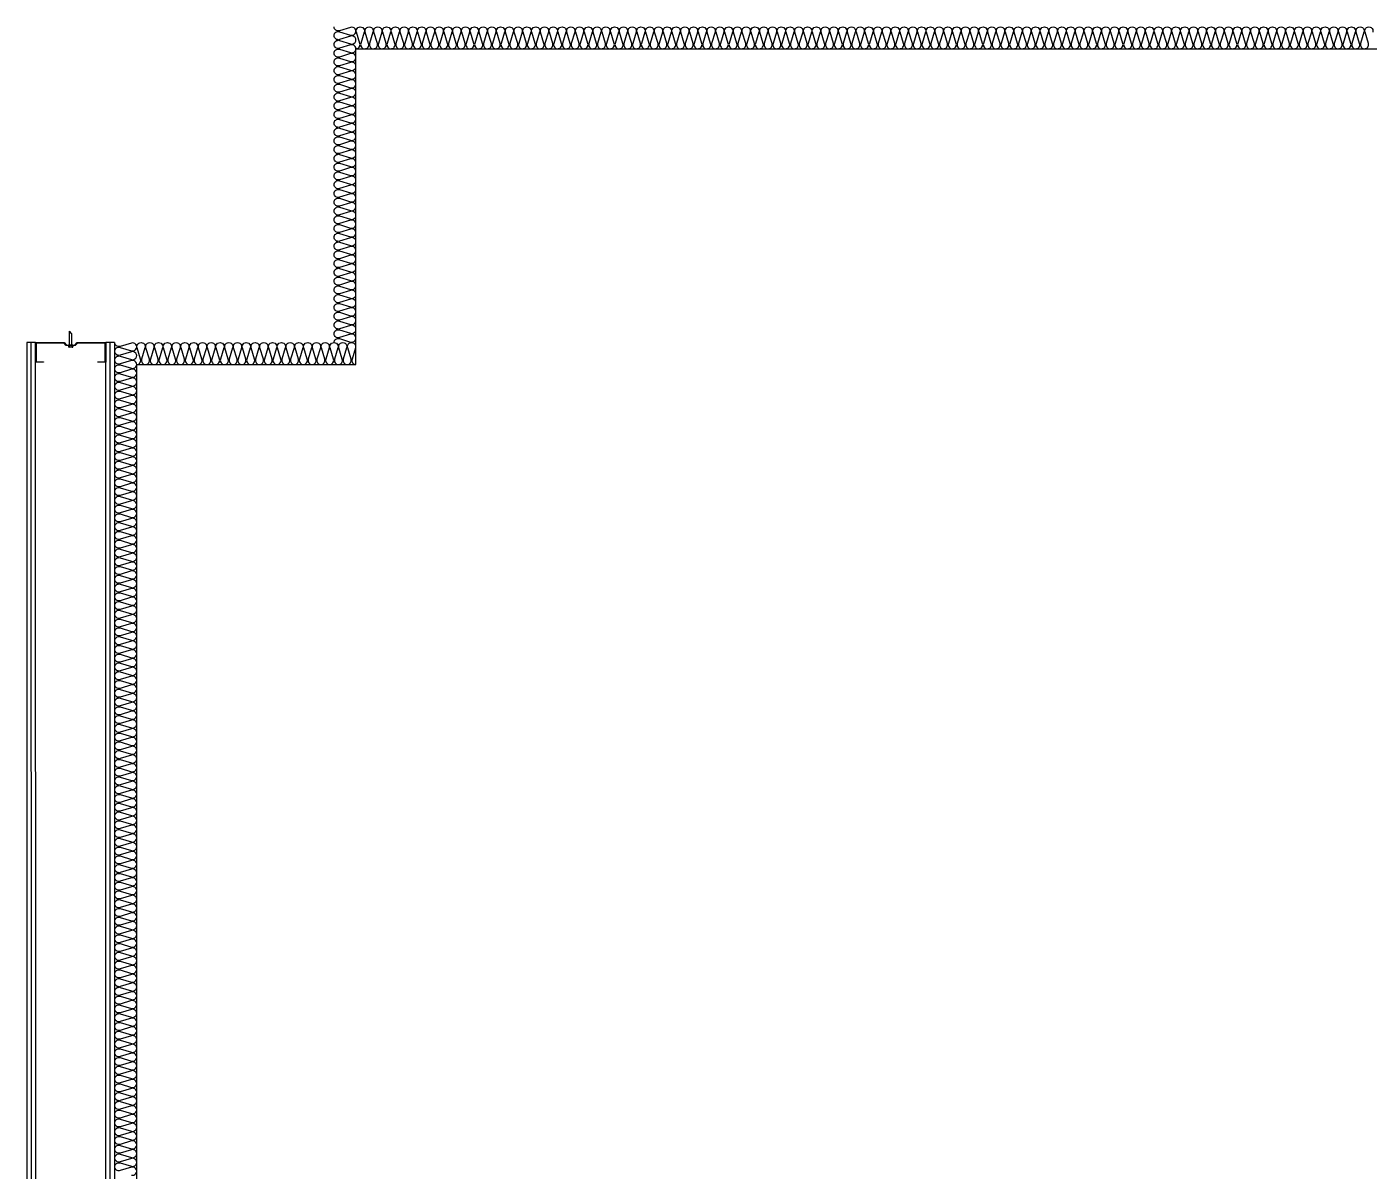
# Model space of a CAD drawing. Header units: millimetres. Extents: x 17311 to 801382, y -242618 to -104888.
# Drawn here: x 294860 to 297921, y -195669 to -193059 of the extents above; entities that cross this region are included whole.
import ezdxf

# ---------------------------------------------------------------- set-up
doc = ezdxf.new("R2010")
doc.units = ezdxf.units.MM
doc.header["$LTSCALE"] = 250
for name, color, linetype in [('8입면선', 8, 'Continuous'), ('A-WALL-D', 7, 'Continuous'), ('GAGAM-DT', 7, 'Continuous'), ('ISL', 251, 'Continuous'), ('입면', 7, 'Continuous')]:
    doc.layers.add(name, color=color, linetype=linetype)

# ---------------------------------------------------------------- blocks, each defined once
blk = doc.blocks.new('*U85')
at = {"layer": '8입면선', "color": 8}
for p, q in [((10, 0), (9.5, 4500)), ((190, 0), (189.5, 4500)), ((190, 10), (10, 10))]:
    blk.add_line(p, q, dxfattribs=at)
at = {"layer": 'A-WALL-D'}
for p, q in [((-0.5, 4500), (0, 0)), ((19.5, 4500), (-0.5, 4500)), ((20, 10), (19.5, 4500)), ((180, 10), (179.5, 4500)), ((199.5, 4500), (179.5, 4500)), ((199.5, 4500), (200, 0)), ((20, 0), (0, 0)), ((180, 20), (20, 20)), ((20, 0), (180, 0)), ((200, 0), (180, 0))]:
    blk.add_line(p, q, dxfattribs=at)
at = {"layer": 'GAGAM-DT', "color": 8}
for p, q in [((97.1, 4494.2), (97.1, 4525.6)), ((102.1, 4520.1), (97.1, 4525.6)), ((102.1, 4494.2), (102.1, 4520.1)), ((104.6, 4494.2), (94.7, 4494.2)), ((94.7, 4494.2), (94.7, 4490.7)), ((103.1, 4489.2), (96.2, 4489.2)), ((97.1, 4494.2), (97.1, 4489.2)), ((102.1, 4494.2), (102.1, 4489.2)), ((104.6, 4494.2), (104.6, 4490.7)), ((103.6, 30.8), (96.7, 30.8)), ((97.6, 25.8), (97.6, 30.8)), ((102.6, 25.8), (102.6, 30.8)), ((95.1, 25.8), (95.1, 29.3)), ((105.1, 25.8), (95.1, 25.8)), ((97.6, 25.8), (97.6, -5.6)), ((102.6, 25.8), (102.6, -0.1)), ((105.1, 25.8), (105.1, 29.3)), ((102.6, -0.1), (97.6, -5.6))]:
    blk.add_line(p, q, dxfattribs=at)
for centre, start, end in [((96.2, 4490.7), 180, 270), ((103.1, 4490.7), 270, 0), ((96.7, 29.3), 90, 180), ((103.6, 29.3), 0, 90)]:
    blk.add_arc(centre, 1.51, start, end, dxfattribs=at)
at = {"layer": '입면', "color": 6}
for p, q in [((19.5, 4455), (19.5, 4500)), ((19.5, 4500), (84.8, 4500)), ((84.8, 4500), (89.8, 4494.2)), ((109.2, 4494.2), (114.2, 4500)), ((114.2, 4500), (179.5, 4500)), ((179.5, 4500), (179.5, 4455)), ((84.3, 4498.8), (20.7, 4498.8)), ((20.7, 4498.8), (20.7, 4456.2)), ((89.3, 4493), (84.3, 4498.8)), ((109.7, 4493), (89.3, 4493)), ((89.8, 4494.2), (109.2, 4494.2)), ((114.7, 4498.8), (109.7, 4493)), ((178.3, 4498.8), (114.7, 4498.8)), ((178.3, 4456.2), (178.3, 4498.8)), ((37.3, 4455), (19.5, 4455)), ((20.7, 4456.2), (37.3, 4456.2)), ((37.3, 4456.2), (37.3, 4455)), ((161.7, 4455), (161.7, 4456.2)), ((161.7, 4456.2), (178.3, 4456.2)), ((179.5, 4455), (161.7, 4455)), ((37.8, 65), (20, 65)), ((20, 65), (20, 20)), ((21.2, 21.2), (21.2, 63.8)), ((21.2, 63.8), (37.8, 63.8)), ((37.8, 63.8), (37.8, 65)), ((180, 65), (162.2, 65)), ((162.2, 65), (162.2, 63.8)), ((162.2, 63.8), (178.8, 63.8)), ((178.8, 63.8), (178.8, 21.2)), ((180, 20), (180, 65)), ((20, 20), (85.3, 20)), ((84.8, 21.2), (21.2, 21.2)), ((89.8, 27), (84.8, 21.2)), ((85.3, 20), (90.3, 25.8)), ((110.2, 27), (89.8, 27)), ((90.3, 25.8), (109.7, 25.8)), ((109.7, 25.8), (114.7, 20)), ((115.2, 21.2), (110.2, 27)), ((114.7, 20), (180, 20)), ((178.8, 21.2), (115.2, 21.2))]:
    blk.add_line(p, q, dxfattribs=at)

msp = doc.modelspace()

# ---------------------------------------------------------------- linework, layer by layer
at = {"layer": 'ISL'}
for points in [[(295560.7, -193779.5, -0.509267), (295572.8, -193770.6), (295598.5, -193778.3, 1.372593), (295598.5, -193760.6), (295572.8, -193768.3, -0.509267), (295560.7, -193759.5, -0.509267), (295572.8, -193750.6), (295598.5, -193758.3, 1.372593), (295598.5, -193740.6), (295572.8, -193748.3, -0.509267), (295560.7, -193739.5, -0.509267), (295572.8, -193730.6), (295598.5, -193738.3, 1.372593), (295598.5, -193720.6), (295572.8, -193728.3, -0.509267), (295560.7, -193719.5, -0.509267), (295572.8, -193710.6), (295598.5, -193718.3, 1.372593), (295598.5, -193700.6), (295572.8, -193708.3, -0.509267), (295560.7, -193699.5, -0.509267), (295572.8, -193690.6), (295598.5, -193698.3, 1.372593), (295598.5, -193680.6), (295572.8, -193688.3, -0.509267), (295560.7, -193679.5, -0.509267), (295572.8, -193670.6), (295598.5, -193678.3, 1.372593), (295598.5, -193660.6), (295572.8, -193668.3, -0.509267), (295560.7, -193659.5, -0.509267), (295572.8, -193650.6), (295598.5, -193658.3, 1.372593), (295598.5, -193640.6), (295572.8, -193648.3, -0.509267), (295560.7, -193639.5, -0.509267), (295572.8, -193630.6), (295598.5, -193638.3, 1.372593), (295598.5, -193620.6), (295572.8, -193628.3, -0.509267), (295560.7, -193619.5, -0.509267), (295572.8, -193610.6), (295598.5, -193618.3, 1.372593), (295598.5, -193600.6), (295572.8, -193608.3, -0.509267), (295560.7, -193599.5, -0.509267), (295572.8, -193590.6), (295598.5, -193598.3, 1.372593), (295598.5, -193580.6), (295572.8, -193588.3, -0.509267), (295560.7, -193579.5, -0.509267), (295572.8, -193570.6), (295598.5, -193578.3, 1.372593), (295598.5, -193560.6), (295572.8, -193568.3, -0.509267), (295560.7, -193559.5, -0.509267), (295572.8, -193550.6), (295598.5, -193558.3, 1.372593), (295598.5, -193540.6), (295572.8, -193548.3, -0.509267), (295560.7, -193539.5, -0.509267), (295572.8, -193530.6), (295598.5, -193538.3, 1.372593), (295598.5, -193520.6), (295572.8, -193528.3, -0.509267), (295560.7, -193519.5, -0.509267), (295572.8, -193510.6), (295598.5, -193518.3, 1.372593), (295598.5, -193500.6), (295572.8, -193508.3, -0.509267), (295560.7, -193499.5, -0.509267), (295572.8, -193490.6), (295598.5, -193498.3, 1.372593), (295598.5, -193480.6), (295572.8, -193488.3, -0.509267), (295560.7, -193479.5, -0.509267), (295572.8, -193470.6), (295598.5, -193478.3, 1.372593), (295598.5, -193460.6), (295572.8, -193468.3, -0.509267), (295560.7, -193459.5, -0.509267), (295572.8, -193450.6), (295598.5, -193458.3, 1.372593), (295598.5, -193440.6), (295572.8, -193448.3, -0.509267), (295560.7, -193439.5, -0.509267), (295572.8, -193430.6), (295598.5, -193438.3, 1.372593), (295598.5, -193420.6), (295572.8, -193428.3, -0.509267), (295560.7, -193419.5, -0.509267), (295572.8, -193410.6), (295598.5, -193418.3, 1.372593), (295598.5, -193400.6), (295572.8, -193408.3, -0.509267), (295560.7, -193399.5, -0.509267), (295572.8, -193390.6), (295598.5, -193398.3, 1.372593), (295598.5, -193380.6), (295572.8, -193388.3, -0.509267), (295560.7, -193379.5, -0.509267), (295572.8, -193370.6), (295598.5, -193378.3, 1.372593), (295598.5, -193360.6), (295572.8, -193368.3, -0.509267), (295560.7, -193359.5, -0.509267), (295572.8, -193350.6), (295598.5, -193358.3, 1.372593), (295598.5, -193340.6), (295572.8, -193348.3, -0.509267), (295560.7, -193339.5, -0.509267), (295572.8, -193330.6), (295598.5, -193338.3, 1.372593), (295598.5, -193320.6), (295572.8, -193328.3, -0.509267), (295560.7, -193319.5, -0.509267), (295572.8, -193310.6), (295598.5, -193318.3, 1.372593), (295598.5, -193300.6), (295572.8, -193308.3, -0.509267), (295560.7, -193299.5, -0.509267), (295572.8, -193290.6), (295598.5, -193298.3, 1.372593), (295598.5, -193280.6), (295572.8, -193288.3, -0.509267), (295560.7, -193279.5, -0.509267), (295572.8, -193270.6), (295598.5, -193278.3, 1.372593), (295598.5, -193260.6), (295572.8, -193268.3, -0.509267), (295560.7, -193259.5, -0.509267), (295572.8, -193250.6), (295598.5, -193258.3, 1.372593), (295598.5, -193240.6), (295572.8, -193248.3, -0.509267), (295560.7, -193239.5, -0.509267), (295572.8, -193230.6), (295598.5, -193238.3, 1.372593), (295598.5, -193220.6), (295572.8, -193228.3, -0.509267), (295560.7, -193219.5, -0.509267), (295572.8, -193210.6), (295598.5, -193218.3, 1.372593), (295598.5, -193200.6), (295572.8, -193208.3, -0.509267), (295560.7, -193199.5, -0.509267), (295572.8, -193190.6), (295598.5, -193198.3, 1.372593), (295598.5, -193180.6), (295572.8, -193188.3, -0.509267), (295560.7, -193179.5, -0.509267), (295572.8, -193170.6), (295598.5, -193178.3, 1.372593), (295598.5, -193160.6), (295572.8, -193168.3, -0.509267), (295560.7, -193159.5, -0.509267), (295572.8, -193150.6), (295598.5, -193158.3, 1.372593), (295598.5, -193140.6), (295572.8, -193148.3, -0.509267), (295560.7, -193139.5, -0.509267), (295572.8, -193130.6), (295598.5, -193138.3, 1.372593), (295598.5, -193120.6), (295572.8, -193128.3, -0.509267), (295560.7, -193119.5, -0.509267), (295572.8, -193110.6), (295598.5, -193118.3, 1.372593), (295598.5, -193100.6), (295572.8, -193108.3, -0.509267), (295560.7, -193099.5, -0.509267), (295572.8, -193090.6), (295598.5, -193098.3, 1.372593), (295598.5, -193080.6), (295572.8, -193088.3, -0.509267), (295560.7, -193079.5, -0.509267), (295572.8, -193070.6), (295598.5, -193078.3, 1.372593), (295598.5, -193060.6), (295572.8, -193068.3, -0.509267), (295560.7, -193059.5)], [(295610.7, -193109.5, 0.509267), (295619.5, -193097.4), (295611.8, -193071.6, -1.372593), (295629.5, -193071.6), (295621.8, -193097.4, 0.509267), (295630.7, -193109.5, 0.509267), (295639.5, -193097.4), (295631.8, -193071.6, -1.372593), (295649.5, -193071.6), (295641.8, -193097.4, 0.509267), (295650.7, -193109.5, 0.509267), (295659.5, -193097.4), (295651.8, -193071.6, -1.372593), (295669.5, -193071.6), (295661.8, -193097.4, 0.509267), (295670.7, -193109.5, 0.509267), (295679.5, -193097.4), (295671.8, -193071.6, -1.372593), (295689.5, -193071.6), (295681.8, -193097.4, 0.509267), (295690.7, -193109.5, 0.509267), (295699.5, -193097.4), (295691.8, -193071.6, -1.372593), (295709.5, -193071.6), (295701.8, -193097.4, 0.509267), (295710.7, -193109.5, 0.509267), (295719.5, -193097.4), (295711.8, -193071.6, -1.372593), (295729.5, -193071.6), (295721.8, -193097.4, 0.509267), (295730.7, -193109.5, 0.509267), (295739.5, -193097.4), (295731.8, -193071.6, -1.372593), (295749.5, -193071.6), (295741.8, -193097.4, 0.509267), (295750.7, -193109.5, 0.509267), (295759.5, -193097.4), (295751.8, -193071.6, -1.372593), (295769.5, -193071.6), (295761.8, -193097.4, 0.509267), (295770.7, -193109.5, 0.509267), (295779.5, -193097.4), (295771.8, -193071.6, -1.372593), (295789.5, -193071.6), (295781.8, -193097.4, 0.509267), (295790.7, -193109.5, 0.509267), (295799.5, -193097.4), (295791.8, -193071.6, -1.372593), (295809.5, -193071.6), (295801.8, -193097.4, 0.509267), (295810.7, -193109.5, 0.509267), (295819.5, -193097.4), (295811.8, -193071.6, -1.372593), (295829.5, -193071.6), (295821.8, -193097.4, 0.509267), (295830.7, -193109.5, 0.509267), (295839.5, -193097.4), (295831.8, -193071.6, -1.372593), (295849.5, -193071.6), (295841.8, -193097.4, 0.509267), (295850.7, -193109.5, 0.509267), (295859.5, -193097.4), (295851.8, -193071.6, -1.372593), (295869.5, -193071.6), (295861.8, -193097.4, 0.509267), (295870.7, -193109.5, 0.509267), (295879.5, -193097.4), (295871.8, -193071.6, -1.372593), (295889.5, -193071.6), (295881.8, -193097.4, 0.509267), (295890.7, -193109.5, 0.509267), (295899.5, -193097.4), (295891.8, -193071.6, -1.372593), (295909.5, -193071.6), (295901.8, -193097.4, 0.509267), (295910.7, -193109.5, 0.509267), (295919.5, -193097.4), (295911.8, -193071.6, -1.372593), (295929.5, -193071.6), (295921.8, -193097.4, 0.509267), (295930.7, -193109.5, 0.509267), (295939.5, -193097.4), (295931.8, -193071.6, -1.372593), (295949.5, -193071.6), (295941.8, -193097.4, 0.509267), (295950.7, -193109.5, 0.509267), (295959.5, -193097.4), (295951.8, -193071.6, -1.372593), (295969.5, -193071.6), (295961.8, -193097.4, 0.509267), (295970.7, -193109.5, 0.509267), (295979.5, -193097.4), (295971.8, -193071.6, -1.372593), (295989.5, -193071.6), (295981.8, -193097.4, 0.509267), (295990.7, -193109.5, 0.509267), (295999.5, -193097.4), (295991.8, -193071.6, -1.372593), (296009.5, -193071.6), (296001.8, -193097.4, 0.509267), (296010.7, -193109.5, 0.509267), (296019.5, -193097.4), (296011.8, -193071.6, -1.372593), (296029.5, -193071.6), (296021.8, -193097.4, 0.509267), (296030.7, -193109.5, 0.509267), (296039.5, -193097.4), (296031.8, -193071.6, -1.372593), (296049.5, -193071.6), (296041.8, -193097.4, 0.509267), (296050.7, -193109.5, 0.509267), (296059.5, -193097.4), (296051.8, -193071.6, -1.372593), (296069.5, -193071.6), (296061.8, -193097.4, 0.509267), (296070.7, -193109.5, 0.509267), (296079.5, -193097.4), (296071.8, -193071.6, -1.372593), (296089.5, -193071.6), (296081.8, -193097.4, 0.509267), (296090.7, -193109.5, 0.509267), (296099.5, -193097.4), (296091.8, -193071.6, -1.372593), (296109.5, -193071.6), (296101.8, -193097.4, 0.509267), (296110.7, -193109.5, 0.509267), (296119.5, -193097.4), (296111.8, -193071.6, -1.372593), (296129.5, -193071.6), (296121.8, -193097.4, 0.509267), (296130.7, -193109.5, 0.509267), (296139.5, -193097.4), (296131.8, -193071.6, -1.372593), (296149.5, -193071.6), (296141.8, -193097.4, 0.509267), (296150.7, -193109.5, 0.509267), (296159.5, -193097.4), (296151.8, -193071.6, -1.372593), (296169.5, -193071.6), (296161.8, -193097.4, 0.509267), (296170.7, -193109.5, 0.509267), (296179.5, -193097.4), (296171.8, -193071.6, -1.372593), (296189.5, -193071.6), (296181.8, -193097.4, 0.509267), (296190.7, -193109.5, 0.509267), (296199.5, -193097.4), (296191.8, -193071.6, -1.372593), (296209.5, -193071.6), (296201.8, -193097.4, 0.509267), (296210.7, -193109.5, 0.509267), (296219.5, -193097.4), (296211.8, -193071.6, -1.372593), (296229.5, -193071.6), (296221.8, -193097.4, 0.509267), (296230.7, -193109.5, 0.509267), (296239.5, -193097.4), (296231.8, -193071.6, -1.372593), (296249.5, -193071.6), (296241.8, -193097.4, 0.509267), (296250.7, -193109.5, 0.509267), (296259.5, -193097.4), (296251.8, -193071.6, -1.372593), (296269.5, -193071.6), (296261.8, -193097.4, 0.509267), (296270.7, -193109.5, 0.509267), (296279.5, -193097.4), (296271.8, -193071.6, -1.372593), (296289.5, -193071.6), (296281.8, -193097.4, 0.509267), (296290.7, -193109.5, 0.509267), (296299.5, -193097.4), (296291.8, -193071.6, -1.372593), (296309.5, -193071.6), (296301.8, -193097.4, 0.509267), (296310.7, -193109.5, 0.509267), (296319.5, -193097.4), (296311.8, -193071.6, -1.372593), (296329.5, -193071.6), (296321.8, -193097.4, 0.509267), (296330.7, -193109.5, 0.509267), (296339.5, -193097.4), (296331.8, -193071.6, -1.372593), (296349.5, -193071.6), (296341.8, -193097.4, 0.509267), (296350.7, -193109.5, 0.509267), (296359.5, -193097.4), (296351.8, -193071.6, -1.372593), (296369.5, -193071.6), (296361.8, -193097.4, 0.509267), (296370.7, -193109.5, 0.509267), (296379.5, -193097.4), (296371.8, -193071.6, -1.372593), (296389.5, -193071.6), (296381.8, -193097.4, 0.509267), (296390.7, -193109.5, 0.509267), (296399.5, -193097.4), (296391.8, -193071.6, -1.372593), (296409.5, -193071.6), (296401.8, -193097.4, 0.509267), (296410.7, -193109.5, 0.509267), (296419.5, -193097.4), (296411.8, -193071.6, -1.372593), (296429.5, -193071.6), (296421.8, -193097.4, 0.509267), (296430.7, -193109.5, 0.509267), (296439.5, -193097.4), (296431.8, -193071.6, -1.372593), (296449.5, -193071.6), (296441.8, -193097.4, 0.509267), (296450.7, -193109.5, 0.509267), (296459.5, -193097.4), (296451.8, -193071.6, -1.372593), (296469.5, -193071.6), (296461.8, -193097.4, 0.509267), (296470.7, -193109.5, 0.509267), (296479.5, -193097.4), (296471.8, -193071.6, -1.372593), (296489.5, -193071.6), (296481.8, -193097.4, 0.509267), (296490.7, -193109.5, 0.509267), (296499.5, -193097.4), (296491.8, -193071.6, -1.372593), (296509.5, -193071.6), (296501.8, -193097.4, 0.509267), (296510.7, -193109.5, 0.509267), (296519.5, -193097.4), (296511.8, -193071.6, -1.372593), (296529.5, -193071.6), (296521.8, -193097.4, 0.509267), (296530.7, -193109.5, 0.509267), (296539.5, -193097.4), (296531.8, -193071.6, -1.372593), (296549.5, -193071.6), (296541.8, -193097.4, 0.509267), (296550.7, -193109.5, 0.509267), (296559.5, -193097.4), (296551.8, -193071.6, -1.372593), (296569.5, -193071.6), (296561.8, -193097.4, 0.509267), (296570.7, -193109.5, 0.509267), (296579.5, -193097.4), (296571.8, -193071.6, -1.372593), (296589.5, -193071.6), (296581.8, -193097.4, 0.509267), (296590.7, -193109.5, 0.509267), (296599.5, -193097.4), (296591.8, -193071.6, -1.372593), (296609.5, -193071.6), (296601.8, -193097.4, 0.509267), (296610.7, -193109.5, 0.509267), (296619.5, -193097.4), (296611.8, -193071.6, -1.372593), (296629.5, -193071.6), (296621.8, -193097.4, 0.509267), (296630.7, -193109.5, 0.509267), (296639.5, -193097.4), (296631.8, -193071.6, -1.372593), (296649.5, -193071.6), (296641.8, -193097.4, 0.509267), (296650.7, -193109.5, 0.509267), (296659.5, -193097.4), (296651.8, -193071.6, -1.372593), (296669.5, -193071.6), (296661.8, -193097.4, 0.509267), (296670.7, -193109.5, 0.509267), (296679.5, -193097.4), (296671.8, -193071.6, -1.372593), (296689.5, -193071.6), (296681.8, -193097.4, 0.509267), (296690.7, -193109.5, 0.509267), (296699.5, -193097.4), (296691.8, -193071.6, -1.372593), (296709.5, -193071.6), (296701.8, -193097.4, 0.509267), (296710.7, -193109.5, 0.509267), (296719.5, -193097.4), (296711.8, -193071.6, -1.372593), (296729.5, -193071.6), (296721.8, -193097.4, 0.509267), (296730.7, -193109.5, 0.509267), (296739.5, -193097.4), (296731.8, -193071.6, -1.372593), (296749.5, -193071.6), (296741.8, -193097.4, 0.509267), (296750.7, -193109.5, 0.509267), (296759.5, -193097.4), (296751.8, -193071.6, -1.372593), (296769.5, -193071.6), (296761.8, -193097.4, 0.509267), (296770.7, -193109.5, 0.509267), (296779.5, -193097.4), (296771.8, -193071.6, -1.372593), (296789.5, -193071.6), (296781.8, -193097.4, 0.509267), (296790.7, -193109.5, 0.509267), (296799.5, -193097.4), (296791.8, -193071.6, -1.372593), (296809.5, -193071.6), (296801.8, -193097.4, 0.509267), (296810.7, -193109.5, 0.509267), (296819.5, -193097.4), (296811.8, -193071.6, -1.372593), (296829.5, -193071.6), (296821.8, -193097.4, 0.509267), (296830.7, -193109.5, 0.509267), (296839.5, -193097.4), (296831.8, -193071.6, -1.372593), (296849.5, -193071.6), (296841.8, -193097.4, 0.509267), (296850.7, -193109.5, 0.509267), (296859.5, -193097.4), (296851.8, -193071.6, -1.372593), (296869.5, -193071.6), (296861.8, -193097.4, 0.509267), (296870.7, -193109.5, 0.509267), (296879.5, -193097.4), (296871.8, -193071.6, -1.372593), (296889.5, -193071.6), (296881.8, -193097.4, 0.509267), (296890.7, -193109.5, 0.509267), (296899.5, -193097.4), (296891.8, -193071.6, -1.372593), (296909.5, -193071.6), (296901.8, -193097.4, 0.509267), (296910.7, -193109.5, 0.509267), (296919.5, -193097.4), (296911.8, -193071.6, -1.372593), (296929.5, -193071.6), (296921.8, -193097.4, 0.509267), (296930.7, -193109.5, 0.509267), (296939.5, -193097.4), (296931.8, -193071.6, -1.372593), (296949.5, -193071.6), (296941.8, -193097.4, 0.509267), (296950.7, -193109.5, 0.509267), (296959.5, -193097.4), (296951.8, -193071.6, -1.372593), (296969.5, -193071.6), (296961.8, -193097.4, 0.509267), (296970.7, -193109.5, 0.509267), (296979.5, -193097.4), (296971.8, -193071.6, -1.372593), (296989.5, -193071.6), (296981.8, -193097.4, 0.509267), (296990.7, -193109.5, 0.509267), (296999.5, -193097.4), (296991.8, -193071.6, -1.372593), (297009.5, -193071.6), (297001.8, -193097.4, 0.509267), (297010.7, -193109.5, 0.509267), (297019.5, -193097.4), (297011.8, -193071.6, -1.372593), (297029.5, -193071.6), (297021.8, -193097.4, 0.509267), (297030.7, -193109.5, 0.509267), (297039.5, -193097.4), (297031.8, -193071.6, -1.372593), (297049.5, -193071.6), (297041.8, -193097.4, 0.509267), (297050.7, -193109.5, 0.509267), (297059.5, -193097.4), (297051.8, -193071.6, -1.372593), (297069.5, -193071.6), (297061.8, -193097.4, 0.509267), (297070.7, -193109.5, 0.509267), (297079.5, -193097.4), (297071.8, -193071.6, -1.372593), (297089.5, -193071.6), (297081.8, -193097.4, 0.509267), (297090.7, -193109.5, 0.509267), (297099.5, -193097.4), (297091.8, -193071.6, -1.372593), (297109.5, -193071.6), (297101.8, -193097.4, 0.509267), (297110.7, -193109.5, 0.509267), (297119.5, -193097.4), (297111.8, -193071.6, -1.372593), (297129.5, -193071.6), (297121.8, -193097.4, 0.509267), (297130.7, -193109.5, 0.509267), (297139.5, -193097.4), (297131.8, -193071.6, -1.372593), (297149.5, -193071.6), (297141.8, -193097.4, 0.509267), (297150.7, -193109.5, 0.509267), (297159.5, -193097.4), (297151.8, -193071.6, -1.372593), (297169.5, -193071.6), (297161.8, -193097.4, 0.509267), (297170.7, -193109.5, 0.509267), (297179.5, -193097.4), (297171.8, -193071.6, -1.372593), (297189.5, -193071.6), (297181.8, -193097.4, 0.509267), (297190.7, -193109.5, 0.509267), (297199.5, -193097.4), (297191.8, -193071.6, -1.372593), (297209.5, -193071.6), (297201.8, -193097.4, 0.509267), (297210.7, -193109.5, 0.509267), (297219.5, -193097.4), (297211.8, -193071.6, -1.372593), (297229.5, -193071.6), (297221.8, -193097.4, 0.509267), (297230.7, -193109.5, 0.509267), (297239.5, -193097.4), (297231.8, -193071.6, -1.372593), (297249.5, -193071.6), (297241.8, -193097.4, 0.509267), (297250.7, -193109.5, 0.509267), (297259.5, -193097.4), (297251.8, -193071.6, -1.372593), (297269.5, -193071.6), (297261.8, -193097.4, 0.509267), (297270.7, -193109.5, 0.509267), (297279.5, -193097.4), (297271.8, -193071.6, -1.372593), (297289.5, -193071.6), (297281.8, -193097.4, 0.509267), (297290.7, -193109.5, 0.509267), (297299.5, -193097.4), (297291.8, -193071.6, -1.372593), (297309.5, -193071.6), (297301.8, -193097.4, 0.509267), (297310.7, -193109.5, 0.509267), (297319.5, -193097.4), (297311.8, -193071.6, -1.372593), (297329.5, -193071.6), (297321.8, -193097.4, 0.509267), (297330.7, -193109.5, 0.509267), (297339.5, -193097.4), (297331.8, -193071.6, -1.372593), (297349.5, -193071.6), (297341.8, -193097.4, 0.509267), (297350.7, -193109.5, 0.509267), (297359.5, -193097.4), (297351.8, -193071.6, -1.372593), (297369.5, -193071.6), (297361.8, -193097.4, 0.509267), (297370.7, -193109.5, 0.509267), (297379.5, -193097.4), (297371.8, -193071.6, -1.372593), (297389.5, -193071.6), (297381.8, -193097.4, 0.509267), (297390.7, -193109.5, 0.509267), (297399.5, -193097.4), (297391.8, -193071.6, -1.372593), (297409.5, -193071.6), (297401.8, -193097.4, 0.509267), (297410.7, -193109.5, 0.509267), (297419.5, -193097.4), (297411.8, -193071.6, -1.372593), (297429.5, -193071.6), (297421.8, -193097.4, 0.509267), (297430.7, -193109.5, 0.509267), (297439.5, -193097.4), (297431.8, -193071.6, -1.372593), (297449.5, -193071.6), (297441.8, -193097.4, 0.509267), (297450.7, -193109.5, 0.509267), (297459.5, -193097.4), (297451.8, -193071.6, -1.372593), (297469.5, -193071.6), (297461.8, -193097.4, 0.509267), (297470.7, -193109.5, 0.509267), (297479.5, -193097.4), (297471.8, -193071.6, -1.372593), (297489.5, -193071.6), (297481.8, -193097.4, 0.509267), (297490.7, -193109.5, 0.509267), (297499.5, -193097.4), (297491.8, -193071.6, -1.372593), (297509.5, -193071.6), (297501.8, -193097.4, 0.509267), (297510.7, -193109.5, 0.509267), (297519.5, -193097.4), (297511.8, -193071.6, -1.372593), (297529.5, -193071.6), (297521.8, -193097.4, 0.509267), (297530.7, -193109.5, 0.509267), (297539.5, -193097.4), (297531.8, -193071.6, -1.372593), (297549.5, -193071.6), (297541.8, -193097.4, 0.509267), (297550.7, -193109.5, 0.509267), (297559.5, -193097.4), (297551.8, -193071.6, -1.372593), (297569.5, -193071.6), (297561.8, -193097.4, 0.509267), (297570.7, -193109.5, 0.509267), (297579.5, -193097.4), (297571.8, -193071.6, -1.372593), (297589.5, -193071.6), (297581.8, -193097.4, 0.509267), (297590.7, -193109.5, 0.509267), (297599.5, -193097.4), (297591.8, -193071.6, -1.372593), (297609.5, -193071.6), (297601.8, -193097.4, 0.509267), (297610.7, -193109.5, 0.509267), (297619.5, -193097.4), (297611.8, -193071.6, -1.372593), (297629.5, -193071.6), (297621.8, -193097.4, 0.509267), (297630.7, -193109.5, 0.509267), (297639.5, -193097.4), (297631.8, -193071.6, -1.372593), (297649.5, -193071.6), (297641.8, -193097.4, 0.509267), (297650.7, -193109.5, 0.509267), (297659.5, -193097.4), (297651.8, -193071.6, -1.372593), (297669.5, -193071.6), (297661.8, -193097.4, 0.509267), (297670.7, -193109.5, 0.509267), (297679.5, -193097.4), (297671.8, -193071.6, -1.372593), (297689.5, -193071.6), (297681.8, -193097.4, 0.509267), (297690.7, -193109.5, 0.509267), (297699.5, -193097.4), (297691.8, -193071.6, -1.372593), (297709.5, -193071.6), (297701.8, -193097.4, 0.509267), (297710.7, -193109.5, 0.509267), (297719.5, -193097.4), (297711.8, -193071.6, -1.372593), (297729.5, -193071.6), (297721.8, -193097.4, 0.509267), (297730.7, -193109.5, 0.509267), (297739.5, -193097.4), (297731.8, -193071.6, -1.372593), (297749.5, -193071.6), (297741.8, -193097.4, 0.509267), (297750.7, -193109.5, 0.509267), (297759.5, -193097.4), (297751.8, -193071.6, -1.372593), (297769.5, -193071.6), (297761.8, -193097.4, 0.509267), (297770.7, -193109.5, 0.509267), (297779.5, -193097.4), (297771.8, -193071.6, -1.372593), (297789.5, -193071.6), (297781.8, -193097.4, 0.509267), (297790.7, -193109.5, 0.509267), (297799.5, -193097.4), (297791.8, -193071.6, -1.372593), (297809.5, -193071.6), (297801.8, -193097.4, 0.509267), (297810.7, -193109.5, 0.509267), (297819.5, -193097.4), (297811.8, -193071.6, -1.372593), (297829.5, -193071.6), (297821.8, -193097.4, 0.509267), (297830.7, -193109.5, 0.509267), (297839.5, -193097.4), (297831.8, -193071.6, -1.372593), (297849.5, -193071.6), (297841.8, -193097.4, 0.509267), (297850.7, -193109.5, 0.509267), (297859.5, -193097.4), (297851.8, -193071.6, -1.372593), (297869.5, -193071.6), (297861.8, -193097.4, 0.509267), (297870.7, -193109.5, 0.509267), (297879.5, -193097.4), (297871.8, -193071.6, -1.372593), (297889.5, -193071.6), (297881.8, -193097.4, 0.509267), (297890.7, -193109.5, 0.509267), (297899.5, -193097.4), (297891.8, -193071.6, -1.372593), (297909.5, -193071.6), (297901.8, -193097.4, 0.509267), (297910.7, -193109.5, 0.509267), (297919.5, -193097.4), (297911.8, -193071.6, -1.372593), (297929.5, -193071.6)], [(295098.5, -195678.3, 1.372593), (295098.5, -195660.6), (295072.8, -195668.3, -0.509267), (295060.7, -195659.5, -0.509267), (295072.8, -195650.6), (295098.5, -195658.3, 1.372593), (295098.5, -195640.6), (295072.8, -195648.3, -0.509267), (295060.7, -195639.5, -0.509267), (295072.8, -195630.6), (295098.5, -195638.3, 1.372593), (295098.5, -195620.6), (295072.8, -195628.3, -0.509267), (295060.7, -195619.5, -0.509267), (295072.8, -195610.6), (295098.5, -195618.3, 1.372593), (295098.5, -195600.6), (295072.8, -195608.3, -0.509267), (295060.7, -195599.5, -0.509267), (295072.8, -195590.6), (295098.5, -195598.3, 1.372593), (295098.5, -195580.6), (295072.8, -195588.3, -0.509267), (295060.7, -195579.5, -0.509267), (295072.8, -195570.6), (295098.5, -195578.3, 1.372593), (295098.5, -195560.6), (295072.8, -195568.3, -0.509267), (295060.7, -195559.5, -0.509267), (295072.8, -195550.6), (295098.5, -195558.3, 1.372593), (295098.5, -195540.6), (295072.8, -195548.3, -0.509267), (295060.7, -195539.5, -0.509267), (295072.8, -195530.6), (295098.5, -195538.3, 1.372593), (295098.5, -195520.6), (295072.8, -195528.3, -0.509267), (295060.7, -195519.5, -0.509267), (295072.8, -195510.6), (295098.5, -195518.3, 1.372593), (295098.5, -195500.6), (295072.8, -195508.3, -0.509267), (295060.7, -195499.5, -0.509267), (295072.8, -195490.6), (295098.5, -195498.3, 1.372593), (295098.5, -195480.6), (295072.8, -195488.3, -0.509267), (295060.7, -195479.5, -0.509267), (295072.8, -195470.6), (295098.5, -195478.3, 1.372593), (295098.5, -195460.6), (295072.8, -195468.3, -0.509267), (295060.7, -195459.5, -0.509267), (295072.8, -195450.6), (295098.5, -195458.3, 1.372593), (295098.5, -195440.6), (295072.8, -195448.3, -0.509267), (295060.7, -195439.5, -0.509267), (295072.8, -195430.6), (295098.5, -195438.3, 1.372593), (295098.5, -195420.6), (295072.8, -195428.3, -0.509267), (295060.7, -195419.5, -0.509267), (295072.8, -195410.6), (295098.5, -195418.3, 1.372593), (295098.5, -195400.6), (295072.8, -195408.3, -0.509267), (295060.7, -195399.5, -0.509267), (295072.8, -195390.6), (295098.5, -195398.3, 1.372593), (295098.5, -195380.6), (295072.8, -195388.3, -0.509267), (295060.7, -195379.5, -0.509267), (295072.8, -195370.6), (295098.5, -195378.3, 1.372593), (295098.5, -195360.6), (295072.8, -195368.3, -0.509267), (295060.7, -195359.5, -0.509267), (295072.8, -195350.6), (295098.5, -195358.3, 1.372593), (295098.5, -195340.6), (295072.8, -195348.3, -0.509267), (295060.7, -195339.5, -0.509267), (295072.8, -195330.6), (295098.5, -195338.3, 1.372593), (295098.5, -195320.6), (295072.8, -195328.3, -0.509267), (295060.7, -195319.5, -0.509267), (295072.8, -195310.6), (295098.5, -195318.3, 1.372593), (295098.5, -195300.6), (295072.8, -195308.3, -0.509267), (295060.7, -195299.5, -0.509267), (295072.8, -195290.6), (295098.5, -195298.3, 1.372593), (295098.5, -195280.6), (295072.8, -195288.3, -0.509267), (295060.7, -195279.5, -0.509267), (295072.8, -195270.6), (295098.5, -195278.3, 1.372593), (295098.5, -195260.6), (295072.8, -195268.3, -0.509267), (295060.7, -195259.5, -0.509267), (295072.8, -195250.6), (295098.5, -195258.3, 1.372593), (295098.5, -195240.6), (295072.8, -195248.3, -0.509267), (295060.7, -195239.5, -0.509267), (295072.8, -195230.6), (295098.5, -195238.3, 1.372593), (295098.5, -195220.6), (295072.8, -195228.3, -0.509267), (295060.7, -195219.5, -0.509267), (295072.8, -195210.6), (295098.5, -195218.3, 1.372593), (295098.5, -195200.6), (295072.8, -195208.3, -0.509267), (295060.7, -195199.5, -0.509267), (295072.8, -195190.6), (295098.5, -195198.3, 1.372593), (295098.5, -195180.6), (295072.8, -195188.3, -0.509267), (295060.7, -195179.5, -0.509267), (295072.8, -195170.6), (295098.5, -195178.3, 1.372593), (295098.5, -195160.6), (295072.8, -195168.3, -0.509267), (295060.7, -195159.5, -0.509267), (295072.8, -195150.6), (295098.5, -195158.3, 1.372593), (295098.5, -195140.6), (295072.8, -195148.3, -0.509267), (295060.7, -195139.5, -0.509267), (295072.8, -195130.6), (295098.5, -195138.3, 1.372593), (295098.5, -195120.6), (295072.8, -195128.3, -0.509267), (295060.7, -195119.5, -0.509267), (295072.8, -195110.6), (295098.5, -195118.3, 1.372593), (295098.5, -195100.6), (295072.8, -195108.3, -0.509267), (295060.7, -195099.5, -0.509267), (295072.8, -195090.6), (295098.5, -195098.3, 1.372593), (295098.5, -195080.6), (295072.8, -195088.3, -0.509267), (295060.7, -195079.5, -0.509267), (295072.8, -195070.6), (295098.5, -195078.3, 1.372593), (295098.5, -195060.6), (295072.8, -195068.3, -0.509267), (295060.7, -195059.5, -0.509267), (295072.8, -195050.6), (295098.5, -195058.3, 1.372593), (295098.5, -195040.6), (295072.8, -195048.3, -0.509267), (295060.7, -195039.5, -0.509267), (295072.8, -195030.6), (295098.5, -195038.3, 1.372593), (295098.5, -195020.6), (295072.8, -195028.3, -0.509267), (295060.7, -195019.5, -0.509267), (295072.8, -195010.6), (295098.5, -195018.3, 1.372593), (295098.5, -195000.6), (295072.8, -195008.3, -0.509267), (295060.7, -194999.5, -0.509267), (295072.8, -194990.6), (295098.5, -194998.3, 1.372593), (295098.5, -194980.6), (295072.8, -194988.3, -0.509267), (295060.7, -194979.5, -0.509267), (295072.8, -194970.6), (295098.5, -194978.3, 1.372593), (295098.5, -194960.6), (295072.8, -194968.3, -0.509267), (295060.7, -194959.5, -0.509267), (295072.8, -194950.6), (295098.5, -194958.3, 1.372593), (295098.5, -194940.6), (295072.8, -194948.3, -0.509267), (295060.7, -194939.5, -0.509267), (295072.8, -194930.6), (295098.5, -194938.3, 1.372593), (295098.5, -194920.6), (295072.8, -194928.3, -0.509267), (295060.7, -194919.5, -0.509267), (295072.8, -194910.6), (295098.5, -194918.3, 1.372593), (295098.5, -194900.6), (295072.8, -194908.3, -0.509267), (295060.7, -194899.5, -0.509267), (295072.8, -194890.6), (295098.5, -194898.3, 1.372593), (295098.5, -194880.6), (295072.8, -194888.3, -0.509267), (295060.7, -194879.5, -0.509267), (295072.8, -194870.6), (295098.5, -194878.3, 1.372593), (295098.5, -194860.6), (295072.8, -194868.3, -0.509267), (295060.7, -194859.5, -0.509267), (295072.8, -194850.6), (295098.5, -194858.3, 1.372593), (295098.5, -194840.6), (295072.8, -194848.3, -0.509267), (295060.7, -194839.5, -0.509267), (295072.8, -194830.6), (295098.5, -194838.3, 1.372593), (295098.5, -194820.6), (295072.8, -194828.3, -0.509267), (295060.7, -194819.5, -0.509267), (295072.8, -194810.6), (295098.5, -194818.3, 1.372593), (295098.5, -194800.6), (295072.8, -194808.3, -0.509267), (295060.7, -194799.5, -0.509267), (295072.8, -194790.6), (295098.5, -194798.3, 1.372593), (295098.5, -194780.6), (295072.8, -194788.3, -0.509267), (295060.7, -194779.5, -0.509267), (295072.8, -194770.6), (295098.5, -194778.3, 1.372593), (295098.5, -194760.6), (295072.8, -194768.3, -0.509267), (295060.7, -194759.5, -0.509267), (295072.8, -194750.6), (295098.5, -194758.3, 1.372593), (295098.5, -194740.6), (295072.8, -194748.3, -0.509267), (295060.7, -194739.5, -0.509267), (295072.8, -194730.6), (295098.5, -194738.3, 1.372593), (295098.5, -194720.6), (295072.8, -194728.3, -0.509267), (295060.7, -194719.5, -0.509267), (295072.8, -194710.6), (295098.5, -194718.3, 1.372593), (295098.5, -194700.6), (295072.8, -194708.3, -0.509267), (295060.7, -194699.5, -0.509267), (295072.8, -194690.6), (295098.5, -194698.3, 1.372593), (295098.5, -194680.6), (295072.8, -194688.3, -0.509267), (295060.7, -194679.5, -0.509267), (295072.8, -194670.6), (295098.5, -194678.3, 1.372593), (295098.5, -194660.6), (295072.8, -194668.3, -0.509267), (295060.7, -194659.5, -0.509267), (295072.8, -194650.6), (295098.5, -194658.3, 1.372593), (295098.5, -194640.6), (295072.8, -194648.3, -0.509267), (295060.7, -194639.5, -0.509267), (295072.8, -194630.6), (295098.5, -194638.3, 1.372593), (295098.5, -194620.6), (295072.8, -194628.3, -0.509267), (295060.7, -194619.5, -0.509267), (295072.8, -194610.6), (295098.5, -194618.3, 1.372593), (295098.5, -194600.6), (295072.8, -194608.3, -0.509267), (295060.7, -194599.5, -0.509267), (295072.8, -194590.6), (295098.5, -194598.3, 1.372593), (295098.5, -194580.6), (295072.8, -194588.3, -0.509267), (295060.7, -194579.5, -0.509267), (295072.8, -194570.6), (295098.5, -194578.3, 1.372593), (295098.5, -194560.6), (295072.8, -194568.3, -0.509267), (295060.7, -194559.5, -0.509267), (295072.8, -194550.6), (295098.5, -194558.3, 1.372593), (295098.5, -194540.6), (295072.8, -194548.3, -0.509267), (295060.7, -194539.5, -0.509267), (295072.8, -194530.6), (295098.5, -194538.3, 1.372593), (295098.5, -194520.6), (295072.8, -194528.3, -0.509267), (295060.7, -194519.5, -0.509267), (295072.8, -194510.6), (295098.5, -194518.3, 1.372593), (295098.5, -194500.6), (295072.8, -194508.3, -0.509267), (295060.7, -194499.5, -0.509267), (295072.8, -194490.6), (295098.5, -194498.3, 1.372593), (295098.5, -194480.6), (295072.8, -194488.3, -0.509267), (295060.7, -194479.5, -0.509267), (295072.8, -194470.6), (295098.5, -194478.3, 1.372593), (295098.5, -194460.6), (295072.8, -194468.3, -0.509267), (295060.7, -194459.5, -0.509267), (295072.8, -194450.6), (295098.5, -194458.3, 1.372593), (295098.5, -194440.6), (295072.8, -194448.3, -0.509267), (295060.7, -194439.5, -0.509267), (295072.8, -194430.6), (295098.5, -194438.3, 1.372593), (295098.5, -194420.6), (295072.8, -194428.3, -0.509267), (295060.7, -194419.5, -0.509267), (295072.8, -194410.6), (295098.5, -194418.3, 1.372593), (295098.5, -194400.6), (295072.8, -194408.3, -0.509267), (295060.7, -194399.5, -0.509267), (295072.8, -194390.6), (295098.5, -194398.3, 1.372593), (295098.5, -194380.6), (295072.8, -194388.3, -0.509267), (295060.7, -194379.5, -0.509267), (295072.8, -194370.6), (295098.5, -194378.3, 1.372593), (295098.5, -194360.6), (295072.8, -194368.3, -0.509267), (295060.7, -194359.5, -0.509267), (295072.8, -194350.6), (295098.5, -194358.3, 1.372593), (295098.5, -194340.6), (295072.8, -194348.3, -0.509267), (295060.7, -194339.5, -0.509267), (295072.8, -194330.6), (295098.5, -194338.3, 1.372593), (295098.5, -194320.6), (295072.8, -194328.3, -0.509267), (295060.7, -194319.5, -0.509267), (295072.8, -194310.6), (295098.5, -194318.3, 1.372593), (295098.5, -194300.6), (295072.8, -194308.3, -0.509267), (295060.7, -194299.5, -0.509267), (295072.8, -194290.6), (295098.5, -194298.3, 1.372593), (295098.5, -194280.6), (295072.8, -194288.3, -0.509267), (295060.7, -194279.5, -0.509267), (295072.8, -194270.6), (295098.5, -194278.3, 1.372593), (295098.5, -194260.6), (295072.8, -194268.3, -0.509267), (295060.7, -194259.5, -0.509267), (295072.8, -194250.6), (295098.5, -194258.3, 1.372593), (295098.5, -194240.6), (295072.8, -194248.3, -0.509267), (295060.7, -194239.5, -0.509267), (295072.8, -194230.6), (295098.5, -194238.3, 1.372593), (295098.5, -194220.6), (295072.8, -194228.3, -0.509267), (295060.7, -194219.5, -0.509267), (295072.8, -194210.6), (295098.5, -194218.3, 1.372593), (295098.5, -194200.6), (295072.8, -194208.3, -0.509267), (295060.7, -194199.5, -0.509267), (295072.8, -194190.6), (295098.5, -194198.3, 1.372593), (295098.5, -194180.6), (295072.8, -194188.3, -0.509267), (295060.7, -194179.5, -0.509267), (295072.8, -194170.6), (295098.5, -194178.3, 1.372593), (295098.5, -194160.6), (295072.8, -194168.3, -0.509267), (295060.7, -194159.5, -0.509267), (295072.8, -194150.6), (295098.5, -194158.3, 1.372593), (295098.5, -194140.6), (295072.8, -194148.3, -0.509267), (295060.7, -194139.5, -0.509267), (295072.8, -194130.6), (295098.5, -194138.3, 1.372593), (295098.5, -194120.6), (295072.8, -194128.3, -0.509267), (295060.7, -194119.5, -0.509267), (295072.8, -194110.6), (295098.5, -194118.3, 1.372593), (295098.5, -194100.6), (295072.8, -194108.3, -0.509267), (295060.7, -194099.5, -0.509267), (295072.8, -194090.6), (295098.5, -194098.3, 1.372593), (295098.5, -194080.6), (295072.8, -194088.3, -0.509267), (295060.7, -194079.5, -0.509267), (295072.8, -194070.6), (295098.5, -194078.3, 1.372593), (295098.5, -194060.6), (295072.8, -194068.3, -0.509267), (295060.7, -194059.5, -0.509267), (295072.8, -194050.6), (295098.5, -194058.3, 1.372593), (295098.5, -194040.6), (295072.8, -194048.3, -0.509267), (295060.7, -194039.5, -0.509267), (295072.8, -194030.6), (295098.5, -194038.3, 1.372593), (295098.5, -194020.6), (295072.8, -194028.3, -0.509267), (295060.7, -194019.5, -0.509267), (295072.8, -194010.6), (295098.5, -194018.3, 1.372593), (295098.5, -194000.6), (295072.8, -194008.3, -0.509267), (295060.7, -193999.5, -0.509267), (295072.8, -193990.6), (295098.5, -193998.3, 1.372593), (295098.5, -193980.6), (295072.8, -193988.3, -0.509267), (295060.7, -193979.5, -0.509267), (295072.8, -193970.6), (295098.5, -193978.3, 1.372593), (295098.5, -193960.6), (295072.8, -193968.3, -0.509267), (295060.7, -193959.5, -0.509267), (295072.8, -193950.6), (295098.5, -193958.3, 1.372593), (295098.5, -193940.6), (295072.8, -193948.3, -0.509267), (295060.7, -193939.5, -0.509267), (295072.8, -193930.6), (295098.5, -193938.3, 1.372593), (295098.5, -193920.6), (295072.8, -193928.3, -0.509267), (295060.7, -193919.5, -0.509267), (295072.8, -193910.6), (295098.5, -193918.3, 1.372593), (295098.5, -193900.6), (295072.8, -193908.3, -0.509267), (295060.7, -193899.5, -0.509267), (295072.8, -193890.6), (295098.5, -193898.3, 1.372593), (295098.5, -193880.6), (295072.8, -193888.3, -0.509267), (295060.7, -193879.5, -0.509267), (295072.8, -193870.6), (295098.5, -193878.3, 1.372593), (295098.5, -193860.6), (295072.8, -193868.3, -0.509267), (295060.7, -193859.5, -0.509267), (295072.8, -193850.6), (295098.5, -193858.3, 1.372593), (295098.5, -193840.6), (295072.8, -193848.3, -0.509267), (295060.7, -193839.5, -0.509267), (295072.8, -193830.6), (295098.5, -193838.3, 1.372593), (295098.5, -193820.6), (295072.8, -193828.3, -0.509267), (295060.7, -193819.5, -0.509267), (295072.8, -193810.6), (295098.5, -193818.3, 1.372593), (295098.5, -193800.6), (295072.8, -193808.3, -0.509267), (295060.7, -193799.5, -0.509267), (295072.8, -193790.6), (295098.5, -193798.3, 1.372593), (295098.5, -193780.6), (295072.8, -193788.3, -0.509267), (295060.7, -193779.5)], [(295110.7, -193829.5, 0.509267), (295119.5, -193817.4), (295111.8, -193791.6, -1.372593), (295129.5, -193791.6), (295121.8, -193817.4, 0.509267), (295130.7, -193829.5, 0.509267), (295139.5, -193817.4), (295131.8, -193791.6, -1.372593), (295149.5, -193791.6), (295141.8, -193817.4, 0.509267), (295150.7, -193829.5, 0.509267), (295159.5, -193817.4), (295151.8, -193791.6, -1.372593), (295169.5, -193791.6), (295161.8, -193817.4, 0.509267), (295170.7, -193829.5, 0.509267), (295179.5, -193817.4), (295171.8, -193791.6, -1.372593), (295189.5, -193791.6), (295181.8, -193817.4, 0.509267), (295190.7, -193829.5, 0.509267), (295199.5, -193817.4), (295191.8, -193791.6, -1.372593), (295209.5, -193791.6), (295201.8, -193817.4, 0.509267), (295210.7, -193829.5, 0.509267), (295219.5, -193817.4), (295211.8, -193791.6, -1.372593), (295229.5, -193791.6), (295221.8, -193817.4, 0.509267), (295230.7, -193829.5, 0.509267), (295239.5, -193817.4), (295231.8, -193791.6, -1.372593), (295249.5, -193791.6), (295241.8, -193817.4, 0.509267), (295250.7, -193829.5, 0.509267), (295259.5, -193817.4), (295251.8, -193791.6, -1.372593), (295269.5, -193791.6), (295261.8, -193817.4, 0.509267), (295270.7, -193829.5, 0.509267), (295279.5, -193817.4), (295271.8, -193791.6, -1.372593), (295289.5, -193791.6), (295281.8, -193817.4, 0.509267), (295290.7, -193829.5, 0.509267), (295299.5, -193817.4), (295291.8, -193791.6, -1.372593), (295309.5, -193791.6), (295301.8, -193817.4, 0.509267), (295310.7, -193829.5, 0.509267), (295319.5, -193817.4), (295311.8, -193791.6, -1.372593), (295329.5, -193791.6), (295321.8, -193817.4, 0.509267), (295330.7, -193829.5, 0.509267), (295339.5, -193817.4), (295331.8, -193791.6, -1.372593), (295349.5, -193791.6), (295341.8, -193817.4, 0.509267), (295350.7, -193829.5, 0.509267), (295359.5, -193817.4), (295351.8, -193791.6, -1.372593), (295369.5, -193791.6), (295361.8, -193817.4, 0.509267), (295370.7, -193829.5, 0.509267), (295379.5, -193817.4), (295371.8, -193791.6, -1.372593), (295389.5, -193791.6), (295381.8, -193817.4, 0.509267), (295390.7, -193829.5, 0.509267), (295399.5, -193817.4), (295391.8, -193791.6, -1.372593), (295409.5, -193791.6), (295401.8, -193817.4, 0.509267), (295410.7, -193829.5, 0.509267), (295419.5, -193817.4), (295411.8, -193791.6, -1.372593), (295429.5, -193791.6), (295421.8, -193817.4, 0.509267), (295430.7, -193829.5, 0.509267), (295439.5, -193817.4), (295431.8, -193791.6, -1.372593), (295449.5, -193791.6), (295441.8, -193817.4, 0.509267), (295450.7, -193829.5, 0.509267), (295459.5, -193817.4), (295451.8, -193791.6, -1.372593), (295469.5, -193791.6), (295461.8, -193817.4, 0.509267), (295470.7, -193829.5, 0.509267), (295479.5, -193817.4), (295471.8, -193791.6, -1.372593), (295489.5, -193791.6), (295481.8, -193817.4, 0.509267), (295490.7, -193829.5, 0.509267), (295499.5, -193817.4), (295491.8, -193791.6, -1.372593), (295509.5, -193791.6), (295501.8, -193817.4, 0.509267), (295510.7, -193829.5, 0.509267), (295519.5, -193817.4), (295511.8, -193791.6, -1.372593), (295529.5, -193791.6), (295521.8, -193817.4, 0.509267), (295530.7, -193829.5, 0.509267), (295539.5, -193817.4), (295531.8, -193791.6, -1.372593), (295549.5, -193791.6), (295541.8, -193817.4, 0.509267), (295550.7, -193829.5, 0.509267), (295559.5, -193817.4), (295551.8, -193791.6, -1.372593), (295569.5, -193791.6), (295561.8, -193817.4, 0.509267), (295570.7, -193829.5, 0.509267), (295579.5, -193817.4), (295571.8, -193791.6, -1.372593), (295589.5, -193791.6), (295581.8, -193817.4, 0.509267), (295590.7, -193829.5, 0.509267), (295599.5, -193817.4), (295591.8, -193791.6, -1.372593), (295609.5, -193791.6), (295601.8, -193817.4, 0.5087), (295610.7, -193829.5, 0.5087)]]:
    msp.add_lwpolyline(points, format="xyb", dxfattribs=at)
msp.add_lwpolyline([(295060.7, -198279.5), (295110.7, -198279.5), (295110.7, -193829.5), (295610.7, -193829.5), (295610.7, -193109.5), (298660.7, -193109.5), (298660.7, -193829.5), (299460.7, -193829.5), (299460.7, -193109.5), (302260.7, -193109.5), (302260.7, -193829.5), (303060.7, -193829.5), (303060.7, -193109.5), (305860.7, -193109.5), (305860.7, -193829.5), (306660.7, -193829.5), (306660.7, -193109.5), (309460.7, -193109.5), (309460.7, -193829.5), (310260.7, -193829.5)], dxfattribs=at)

# ---------------------------------------------------------------- block references
at = {"layer": 'A-WALL-D'}
msp.add_blockref('*U85', (294860.7, -198279.5), dxfattribs=at)

doc.saveas('drawing.dxf')
